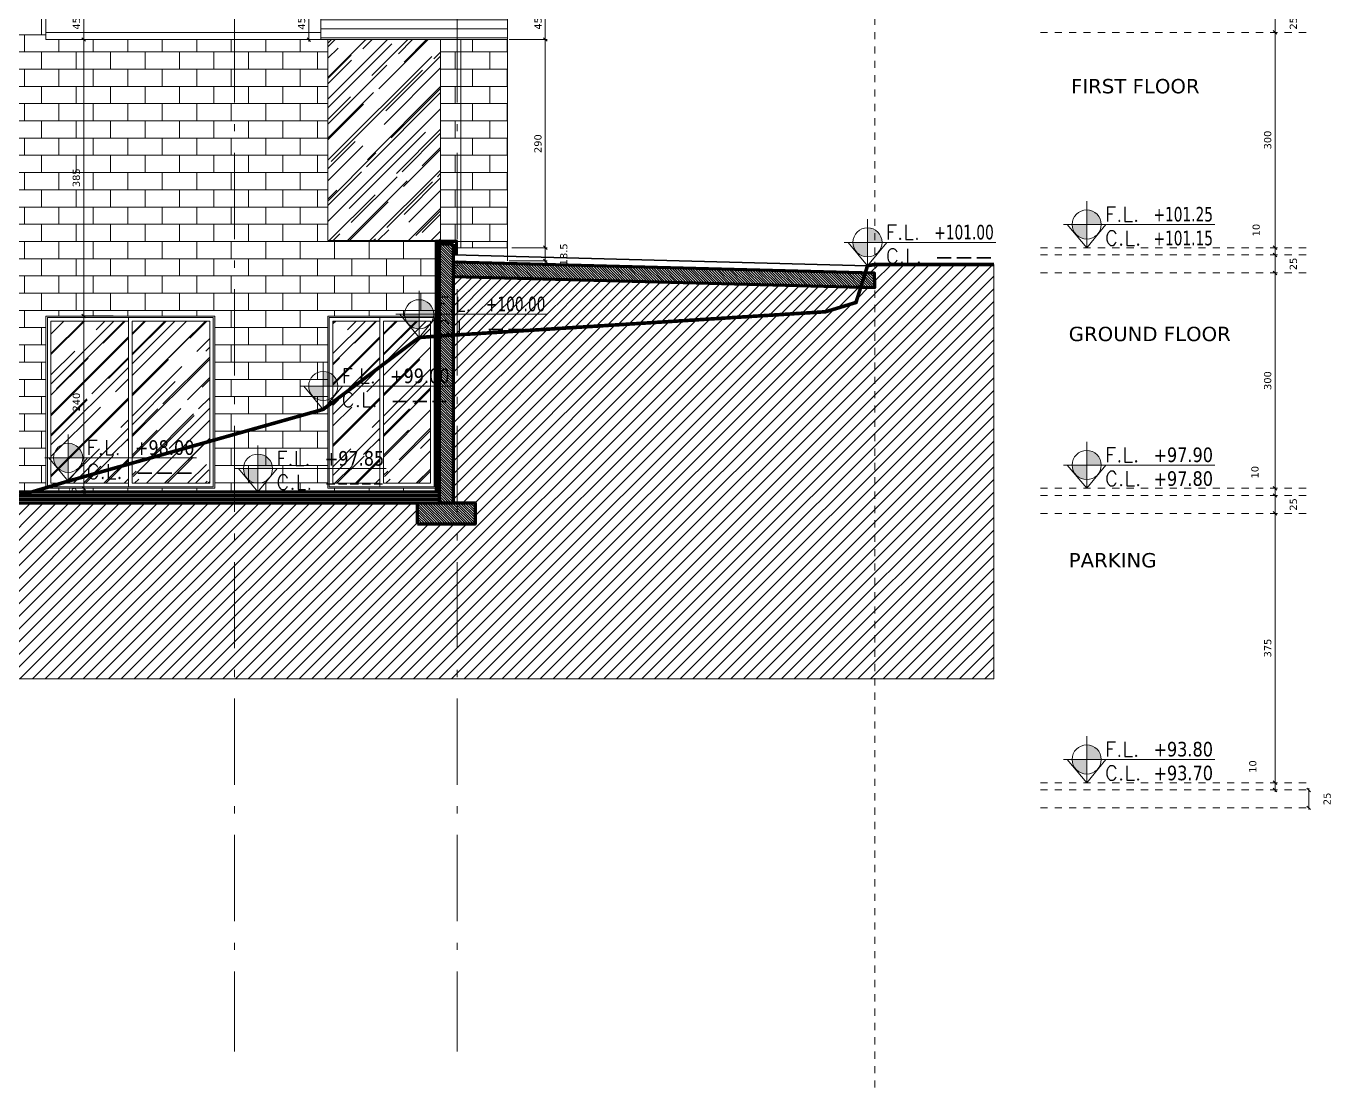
# Model space of a CAD drawing. Header units: inches. Extents: x -48 to 777, y -156 to 510.
# Drawn here: x 439.7 to 457.88, y -6.78 to 8.04 of the extents above; entities that cross this region are included whole.
import ezdxf
from ezdxf.enums import TextEntityAlignment as Align

# ---------------------------------------------------------------- set-up
doc = ezdxf.new("R2010")
doc.units = ezdxf.units.IN
doc.header["$MEASUREMENT"] = 0
for name, pattern in [('ACAD_ISO10W100', [18, 12, -3, 0, -3]), ('HIDDEN', [0.375, 0.25, -0.125]), ('NUHA', [1.45, 0.75, -0.25, 0.2, -0.25])]:
    doc.linetypes.add(name, pattern=pattern)
doc.layers.get('Defpoints').update_dxf_attribs({"lineweight": 5})
for name, color, linetype, lineweight in [('A-AXIS ST', 251, 'ACAD_ISO10W100', 5), ('A-DIM', 9, 'Continuous', 5), ('A-HIDDEN', 254, 'HIDDEN', 5), ('A-PILLARS', 1, 'Continuous', 60), ('A-SIGNS1', 20, 'Continuous', 15), ('A-SIGNS2', 30, 'Continuous', 15), ('A-TEXT', 50, 'Continuous', 15), ('A-WINDOWS', 4, 'Continuous', 20), ('C-STONE', 42, 'Continuous', 30), ('C-TILING', 31, 'Continuous', 30), ('D-STONE', 52, 'Continuous', 20), ('D-WOOD', 32, 'Continuous', 20), ('H-GLASS', 111, 'Continuous', 5), ('H-PILLARS', 61, 'Continuous', 5), ('H-WOOD', 26, 'Continuous', 5)]:
    doc.layers.add(name, color=color, linetype=linetype, lineweight=lineweight)
doc.layers.add('H-STONE', color=7, linetype='Continuous', lineweight=5, true_color=0xc8bd6a)
doc.layers.add('HH-DARK GREY', color=7, linetype='Continuous', lineweight=5, true_color=0x404040)
doc.styles.add('ROMAND', font='verdana.ttf')
doc.styles.add('ROMANS', font='romans__.ttf', dxfattribs={"height": 0.14})
doc.dimstyles.new('M-1.50', dxfattribs={"dimtxt": 0.1, "dimasz": 0.05, "dimexe": 0.025, "dimexo": 0.025, "dimgap": 0.05, "dimtad": 1, "dimlfac": 100, "dimrnd": 0.5, "dimzin": 9, "dimdsep": 46, "dimtxsty": 'ROMAND', "dimblk": 'OBLIQUE', "dimcen": 1, "dimdle": 0.025, "dimclrd": 256, "dimclre": 256, "dimclrt": 2, "dimadec": 0, "dimazin": 0, "dimtfac": 0.666667, "dimtmove": 2, "dimatfit": 3, "dimfxl": 0.04, "dimtolj": 1, "dimtzin": 5, "dimlwd": -1, "dimlwe": -1, "dimarcsym": 0})
pattern_1 = [(45, (-590.89884, 123.87712), (0.25455844, 0.67882251), [4.5, -0.6, 1.5, -0.3]), (45, (-590.72277, 124.2653), (-0.49426764, 0.07000357), [0.9, -0.099, 1.8, -0.225]), (45, (-590.97309, 124.1635), (0.960958116, 1.24521504), [2.4, -0.42, 1.2, -0.3])]
pattern_2 = [(45, (-594.3988, 123.87712), (0.25455844, 0.67882251), [4.5, -0.6, 1.5, -0.3]), (45, (-594.22274, 124.2653), (-0.49426764, 0.07000357), [0.9, -0.099, 1.8, -0.225]), (45, (-594.47305, 124.1635), (0.960958116, 1.24521504), [2.4, -0.42, 1.2, -0.3])]

# ---------------------------------------------------------------- blocks, each defined once
blk = doc.blocks.new('GXFHGCGFCD')
at = {"layer": 'A-SIGNS1', "linetype": 'NUHA'}
h = blk.add_hatch(color=256, dxfattribs=at)
h.paths.add_polyline_path([(90.382, 61.33), (90.382, 61.17), (90.542, 61.17, 0.414214)])
h.paths.add_polyline_path([(90.382, 61.17), (90.222, 61.17, 0.414214), (90.382, 61.01)])
at = {"layer": 'A-SIGNS1'}
for p, q in [((90.382, 60.914), (90.382, 61.426)), ((90.126, 61.17), (91.79, 61.17))]:
    blk.add_line(p, q, dxfattribs=at)
blk.add_circle((90.382, 61.17), 0.16, dxfattribs=at)
blk = doc.blocks.new('DGXFHXFGDFD')
at = {"layer": 'A-SIGNS1'}
blk.add_blockref('GXFHGCGFCD', (0, 0), dxfattribs=at)
at = {"layer": 'A-SIGNS2', "linetype": 'NUHA', "style": 'ROMANS'}
for s, p in [('F.L.', (90.583, 61.203)), ('C.L.', (90.583, 60.941))]:
    blk.add_text(s, height=0.16, dxfattribs=at).set_placement(p)
at = {"layer": 'A-SIGNS2', "style": 'ROMANS', "width": 0.910135, "flags": 4}
for tag, p, p2 in [('NIV.FINI', (91.116, 61.203), (91.79, 61.203)), ('NIV.BETON', (91.116, 60.941), (91.79, 60.941))]:
    blk.add_attdef(tag, text='', height=0.16, dxfattribs=at).set_placement(p, p2, align=Align.FIT)
blk = doc.blocks.new('_Oblique')
at = {"color": 0, "linetype": 'ByBlock', "lineweight": -2}
blk.add_line((-0.5, -0.5), (0.5, 0.5), dxfattribs=at)
blk = doc.blocks.new('*D575')
at = {"layer": 'A-DIM', "transparency": 16777216}
blk.add_line((457.562, -2.872), (457.562, -2.572), dxfattribs=at)
at = {"layer": 'Defpoints', "color": 0, "transparency": 16777216}
for p in [(457.562, -2.597), (457.562, -2.597), (457.562, -2.847)]:
    blk.add_point(p, dxfattribs=at)
at = {"layer": 'A-DIM', "transparency": 16777216, "xscale": 0.05, "yscale": 0.05, "zscale": 0.05}
for p, rotation in [((457.562, -2.597), 90), ((457.562, -2.847), 270)]:
    blk.add_blockref('_Oblique', p, dxfattribs=dict(at, rotation=rotation))
at = {"layer": 'A-DIM', "color": 2, "transparency": 16777216, "insert": (457.818, -2.722), "char_height": 0.1, "attachment_point": 5, "rotation": 90, "style": 'ROMAND'}
blk.add_mtext('\\A1;25', dxfattribs=at)
blk = doc.blocks.new('*D576')
at = {"layer": 'A-DIM', "transparency": 16777216}
blk.add_line((457.092, -2.622), (457.092, -2.472), dxfattribs=at)
at = {"layer": 'Defpoints', "color": 0, "transparency": 16777216}
for p in [(457.092, -2.497), (457.092, -2.497), (457.092, -2.597)]:
    blk.add_point(p, dxfattribs=at)
at = {"layer": 'A-DIM', "transparency": 16777216, "xscale": 0.05, "yscale": 0.05, "zscale": 0.05}
for p, rotation in [((457.092, -2.497), 90), ((457.092, -2.597), 270)]:
    blk.add_blockref('_Oblique', p, dxfattribs=dict(at, rotation=rotation))
at = {"layer": 'A-DIM', "color": 2, "transparency": 16777216, "insert": (456.783, -2.272), "char_height": 0.1, "attachment_point": 5, "rotation": 90, "style": 'ROMAND'}
blk.add_mtext('\\A1;10', dxfattribs=at)
blk = doc.blocks.new('*D577')
at = {"layer": 'A-DIM', "transparency": 16777216}
blk.add_line((457.092, -2.522), (457.092, 1.278), dxfattribs=at)
at = {"layer": 'Defpoints', "color": 0, "transparency": 16777216}
for p in [(457.092, 1.253), (457.092, 1.253), (457.092, -2.497)]:
    blk.add_point(p, dxfattribs=at)
at = {"layer": 'A-DIM', "transparency": 16777216, "xscale": 0.05, "yscale": 0.05, "zscale": 0.05}
for p, rotation in [((457.092, 1.253), 90), ((457.092, -2.497), 270)]:
    blk.add_blockref('_Oblique', p, dxfattribs=dict(at, rotation=rotation))
at = {"layer": 'A-DIM', "color": 2, "transparency": 16777216, "insert": (456.99, -0.622), "char_height": 0.1, "attachment_point": 5, "rotation": 90, "style": 'ROMAND'}
blk.add_mtext('\\A1;375', dxfattribs=at)
blk = doc.blocks.new('*D578')
at = {"layer": 'A-DIM', "transparency": 16777216}
blk.add_line((457.092, 1.228), (457.092, 1.528), dxfattribs=at)
at = {"layer": 'Defpoints', "color": 0, "transparency": 16777216}
for p in [(457.092, 1.503), (457.092, 1.503), (457.092, 1.253)]:
    blk.add_point(p, dxfattribs=at)
at = {"layer": 'A-DIM', "transparency": 16777216, "xscale": 0.05, "yscale": 0.05, "zscale": 0.05}
for p, rotation in [((457.092, 1.503), 90), ((457.092, 1.253), 270)]:
    blk.add_blockref('_Oblique', p, dxfattribs=dict(at, rotation=rotation))
at = {"layer": 'A-DIM', "color": 2, "transparency": 16777216, "insert": (457.348, 1.378), "char_height": 0.1, "attachment_point": 5, "rotation": 90, "style": 'ROMAND'}
blk.add_mtext('\\A1;25', dxfattribs=at)
blk = doc.blocks.new('*D579')
at = {"layer": 'A-DIM', "transparency": 16777216}
blk.add_line((457.092, 1.478), (457.092, 1.628), dxfattribs=at)
at = {"layer": 'Defpoints', "color": 0, "transparency": 16777216}
for p in [(457.092, 1.603), (457.092, 1.603), (457.092, 1.503)]:
    blk.add_point(p, dxfattribs=at)
at = {"layer": 'A-DIM', "transparency": 16777216, "xscale": 0.05, "yscale": 0.05, "zscale": 0.05}
for p, rotation in [((457.092, 1.603), 90), ((457.092, 1.503), 270)]:
    blk.add_blockref('_Oblique', p, dxfattribs=dict(at, rotation=rotation))
at = {"layer": 'A-DIM', "color": 2, "transparency": 16777216, "insert": (456.813, 1.827), "char_height": 0.1, "attachment_point": 5, "rotation": 90, "style": 'ROMAND'}
blk.add_mtext('\\A1;10', dxfattribs=at)
blk = doc.blocks.new('*D580')
at = {"layer": 'A-DIM', "transparency": 16777216}
blk.add_line((457.092, 1.578), (457.092, 4.628), dxfattribs=at)
at = {"layer": 'Defpoints', "color": 0, "transparency": 16777216}
for p in [(457.092, 4.603), (457.092, 4.603), (457.092, 1.603)]:
    blk.add_point(p, dxfattribs=at)
at = {"layer": 'A-DIM', "transparency": 16777216, "xscale": 0.05, "yscale": 0.05, "zscale": 0.05}
for p, rotation in [((457.092, 4.603), 90), ((457.092, 1.603), 270)]:
    blk.add_blockref('_Oblique', p, dxfattribs=dict(at, rotation=rotation))
at = {"layer": 'A-DIM', "color": 2, "transparency": 16777216, "insert": (456.99, 3.103), "char_height": 0.1, "attachment_point": 5, "rotation": 90, "style": 'ROMAND'}
blk.add_mtext('\\A1;300', dxfattribs=at)
blk = doc.blocks.new('*D581')
at = {"layer": 'A-DIM', "transparency": 16777216}
blk.add_line((457.092, 4.578), (457.092, 4.878), dxfattribs=at)
at = {"layer": 'Defpoints', "color": 0, "transparency": 16777216}
for p in [(457.092, 4.853), (457.092, 4.853), (457.092, 4.603)]:
    blk.add_point(p, dxfattribs=at)
at = {"layer": 'A-DIM', "transparency": 16777216, "xscale": 0.05, "yscale": 0.05, "zscale": 0.05}
for p, rotation in [((457.092, 4.853), 90), ((457.092, 4.603), 270)]:
    blk.add_blockref('_Oblique', p, dxfattribs=dict(at, rotation=rotation))
at = {"layer": 'A-DIM', "color": 2, "transparency": 16777216, "insert": (457.348, 4.728), "char_height": 0.1, "attachment_point": 5, "rotation": 90, "style": 'ROMAND'}
blk.add_mtext('\\A1;25', dxfattribs=at)
blk = doc.blocks.new('*D582')
at = {"layer": 'A-DIM', "transparency": 16777216}
blk.add_line((457.092, 4.828), (457.092, 4.978), dxfattribs=at)
at = {"layer": 'Defpoints', "color": 0, "transparency": 16777216}
for p in [(457.092, 4.953), (457.092, 4.953), (457.092, 4.853)]:
    blk.add_point(p, dxfattribs=at)
at = {"layer": 'A-DIM', "transparency": 16777216, "xscale": 0.05, "yscale": 0.05, "zscale": 0.05}
for p, rotation in [((457.092, 4.953), 90), ((457.092, 4.853), 270)]:
    blk.add_blockref('_Oblique', p, dxfattribs=dict(at, rotation=rotation))
at = {"layer": 'A-DIM', "color": 2, "transparency": 16777216, "insert": (456.83, 5.199), "char_height": 0.1, "attachment_point": 5, "rotation": 90, "style": 'ROMAND'}
blk.add_mtext('\\A1;10', dxfattribs=at)
blk = doc.blocks.new('*D583')
at = {"layer": 'A-DIM', "transparency": 16777216}
blk.add_line((457.092, 4.928), (457.092, 7.978), dxfattribs=at)
at = {"layer": 'Defpoints', "color": 0, "transparency": 16777216}
for p in [(457.092, 7.953), (457.092, 7.953), (457.092, 4.953)]:
    blk.add_point(p, dxfattribs=at)
at = {"layer": 'A-DIM', "transparency": 16777216, "xscale": 0.05, "yscale": 0.05, "zscale": 0.05}
for p, rotation in [((457.092, 7.953), 90), ((457.092, 4.953), 270)]:
    blk.add_blockref('_Oblique', p, dxfattribs=dict(at, rotation=rotation))
at = {"layer": 'A-DIM', "color": 2, "transparency": 16777216, "insert": (456.99, 6.453), "char_height": 0.1, "attachment_point": 5, "rotation": 90, "style": 'ROMAND'}
blk.add_mtext('\\A1;300', dxfattribs=at)
blk = doc.blocks.new('*D584')
at = {"layer": 'A-DIM', "transparency": 16777216}
blk.add_line((457.092, 7.928), (457.092, 8.228), dxfattribs=at)
at = {"layer": 'Defpoints', "color": 0, "transparency": 16777216}
for p in [(457.092, 8.203), (457.092, 8.203), (457.092, 7.953)]:
    blk.add_point(p, dxfattribs=at)
at = {"layer": 'A-DIM', "transparency": 16777216, "xscale": 0.05, "yscale": 0.05, "zscale": 0.05}
for p, rotation in [((457.092, 8.203), 90), ((457.092, 7.953), 270)]:
    blk.add_blockref('_Oblique', p, dxfattribs=dict(at, rotation=rotation))
at = {"layer": 'A-DIM', "color": 2, "transparency": 16777216, "insert": (457.348, 8.078), "char_height": 0.1, "attachment_point": 5, "rotation": 90, "style": 'ROMAND'}
blk.add_mtext('\\A1;25', dxfattribs=at)
blk = doc.blocks.new('*D730')
at = {"layer": 'A-DIM', "transparency": 16777216}
for p, q in [((440.729, 8.303), (440.482, 8.303)), ((440.507, 8.328), (440.507, 7.828)), ((440.767, 7.853), (440.482, 7.853))]:
    blk.add_line(p, q, dxfattribs=at)
at = {"layer": 'Defpoints', "color": 0, "transparency": 16777216}
for p in [(440.754, 8.303), (440.507, 7.853), (440.792, 7.853)]:
    blk.add_point(p, dxfattribs=at)
at = {"layer": 'A-DIM', "transparency": 16777216, "xscale": 0.05, "yscale": 0.05, "zscale": 0.05}
for p, rotation in [((440.507, 8.303), 90), ((440.507, 7.853), 270)]:
    blk.add_blockref('_Oblique', p, dxfattribs=dict(at, rotation=rotation))
at = {"layer": 'A-DIM', "color": 2, "transparency": 16777216, "insert": (440.406, 8.078), "char_height": 0.1, "attachment_point": 5, "rotation": 90, "style": 'ROMAND'}
blk.add_mtext('\\A1;45', dxfattribs=at)
blk = doc.blocks.new('*D731')
at = {"layer": 'A-DIM', "transparency": 16777216}
for p, q in [((440.767, 7.853), (440.482, 7.853)), ((440.507, 7.878), (440.507, 3.978)), ((440.918, 4.003), (440.482, 4.003))]:
    blk.add_line(p, q, dxfattribs=at)
at = {"layer": 'Defpoints', "color": 0, "transparency": 16777216}
for p in [(440.792, 7.853), (440.507, 4.003), (440.943, 4.003)]:
    blk.add_point(p, dxfattribs=at)
at = {"layer": 'A-DIM', "transparency": 16777216, "xscale": 0.05, "yscale": 0.05, "zscale": 0.05}
for p, rotation in [((440.507, 7.853), 90), ((440.507, 4.003), 270)]:
    blk.add_blockref('_Oblique', p, dxfattribs=dict(at, rotation=rotation))
at = {"layer": 'A-DIM', "color": 2, "transparency": 16777216, "insert": (440.404, 5.928), "char_height": 0.1, "attachment_point": 5, "rotation": 90, "style": 'ROMAND'}
blk.add_mtext('\\A1;385', dxfattribs=at)
blk = doc.blocks.new('*D732')
at = {"layer": 'A-DIM', "transparency": 16777216}
for p, q in [((440.918, 4.003), (440.482, 4.003)), ((440.507, 4.028), (440.507, 1.578)), ((440.677, 1.603), (440.482, 1.603))]:
    blk.add_line(p, q, dxfattribs=at)
at = {"layer": 'Defpoints', "color": 0, "transparency": 16777216}
for p in [(440.943, 4.003), (440.507, 1.603), (440.702, 1.603)]:
    blk.add_point(p, dxfattribs=at)
at = {"layer": 'A-DIM', "transparency": 16777216, "xscale": 0.05, "yscale": 0.05, "zscale": 0.05}
for p, rotation in [((440.507, 4.003), 90), ((440.507, 1.603), 270)]:
    blk.add_blockref('_Oblique', p, dxfattribs=dict(at, rotation=rotation))
at = {"layer": 'A-DIM', "color": 2, "transparency": 16777216, "insert": (440.405, 2.803), "char_height": 0.1, "attachment_point": 5, "rotation": 90, "style": 'ROMAND'}
blk.add_mtext('\\A1;240', dxfattribs=at)
blk = doc.blocks.new('*D733')
at = {"layer": 'A-DIM', "transparency": 16777216}
for p, q in [((440.507, 1.603), (440.507, 1.653)), ((440.677, 1.603), (440.482, 1.603)), ((440.659, 1.553), (440.482, 1.553)), ((440.507, 1.603), (440.507, 1.553)), ((440.507, 1.553), (440.507, 1.503))]:
    blk.add_line(p, q, dxfattribs=at)
at = {"layer": 'Defpoints', "color": 0, "transparency": 16777216}
for p in [(440.507, 1.553), (440.684, 1.553), (440.702, 1.603)]:
    blk.add_point(p, dxfattribs=at)
at = {"layer": 'A-DIM', "transparency": 16777216, "xscale": 0.05, "yscale": 0.05, "zscale": 0.05}
for p, rotation in [((440.507, 1.603), 270), ((440.507, 1.553), 90)]:
    blk.add_blockref('_Oblique', p, dxfattribs=dict(at, rotation=rotation))
at = {"layer": 'A-DIM', "color": 2, "transparency": 16777216, "insert": (440.356, 1.578), "char_height": 0.1, "attachment_point": 5, "rotation": 90, "style": 'ROMAND'}
blk.add_mtext('\\A1;5', dxfattribs=at)
blk = doc.blocks.new('*D737')
at = {"layer": 'A-DIM', "transparency": 16777216}
for p, q in [((446.43, 8.303), (446.958, 8.303)), ((446.933, 8.328), (446.933, 7.828)), ((446.43, 7.853), (446.958, 7.853))]:
    blk.add_line(p, q, dxfattribs=at)
at = {"layer": 'Defpoints', "color": 0, "transparency": 16777216}
for p in [(446.405, 8.303), (446.405, 7.853), (446.933, 7.853)]:
    blk.add_point(p, dxfattribs=at)
at = {"layer": 'A-DIM', "transparency": 16777216, "xscale": 0.05, "yscale": 0.05, "zscale": 0.05}
for p, rotation in [((446.933, 8.303), 90), ((446.933, 7.853), 270)]:
    blk.add_blockref('_Oblique', p, dxfattribs=dict(at, rotation=rotation))
at = {"layer": 'A-DIM', "color": 2, "transparency": 16777216, "insert": (446.832, 8.078), "char_height": 0.1, "attachment_point": 5, "rotation": 90, "style": 'ROMAND'}
blk.add_mtext('\\A1;45', dxfattribs=at)
blk = doc.blocks.new('*D738')
at = {"layer": 'A-DIM', "transparency": 16777216}
for p, q in [((446.43, 7.853), (446.958, 7.853)), ((446.933, 7.878), (446.933, 4.928)), ((446.468, 4.953), (446.958, 4.953))]:
    blk.add_line(p, q, dxfattribs=at)
at = {"layer": 'Defpoints', "color": 0, "transparency": 16777216}
for p in [(446.405, 7.853), (446.443, 4.953), (446.933, 4.953)]:
    blk.add_point(p, dxfattribs=at)
at = {"layer": 'A-DIM', "transparency": 16777216, "xscale": 0.05, "yscale": 0.05, "zscale": 0.05}
for p, rotation in [((446.933, 7.853), 90), ((446.933, 4.953), 270)]:
    blk.add_blockref('_Oblique', p, dxfattribs=dict(at, rotation=rotation))
at = {"layer": 'A-DIM', "color": 2, "transparency": 16777216, "insert": (446.831, 6.403), "char_height": 0.1, "attachment_point": 5, "rotation": 90, "style": 'ROMAND'}
blk.add_mtext('\\A1;290', dxfattribs=at)
blk = doc.blocks.new('*D739')
at = {"layer": 'A-DIM', "transparency": 16777216}
for p, q in [((446.468, 4.953), (446.958, 4.953)), ((446.933, 4.978), (446.933, 4.744)), ((446.43, 4.769), (446.958, 4.769))]:
    blk.add_line(p, q, dxfattribs=at)
at = {"layer": 'Defpoints', "color": 0, "transparency": 16777216}
for p in [(446.443, 4.953), (446.405, 4.769), (446.933, 4.769)]:
    blk.add_point(p, dxfattribs=at)
at = {"layer": 'A-DIM', "transparency": 16777216, "xscale": 0.05, "yscale": 0.05, "zscale": 0.05}
for p, rotation in [((446.933, 4.953), 90), ((446.933, 4.769), 270)]:
    blk.add_blockref('_Oblique', p, dxfattribs=dict(at, rotation=rotation))
at = {"layer": 'A-DIM', "color": 2, "transparency": 16777216, "insert": (447.19, 4.861), "char_height": 0.1, "attachment_point": 5, "rotation": 90, "style": 'ROMAND'}
blk.add_mtext('\\A1;18.5', dxfattribs=at)
blk = doc.blocks.new('*D740')
at = {"layer": 'A-DIM', "transparency": 16777216}
for p, q in [((443.781, 8.303), (443.616, 8.303)), ((443.641, 7.827), (443.641, 8.328)), ((443.781, 7.852), (443.616, 7.852))]:
    blk.add_line(p, q, dxfattribs=at)
at = {"layer": 'Defpoints', "color": 0, "transparency": 16777216}
for p in [(443.641, 8.303), (443.806, 8.303), (443.806, 7.852)]:
    blk.add_point(p, dxfattribs=at)
at = {"layer": 'A-DIM', "transparency": 16777216, "xscale": 0.05, "yscale": 0.05, "zscale": 0.05}
for p, rotation in [((443.641, 8.303), 90), ((443.641, 7.852), 270)]:
    blk.add_blockref('_Oblique', p, dxfattribs=dict(at, rotation=rotation))
at = {"layer": 'A-DIM', "color": 2, "transparency": 16777216, "insert": (443.54, 8.077), "char_height": 0.1, "attachment_point": 5, "rotation": 90, "style": 'ROMAND'}
blk.add_mtext('\\A1;45', dxfattribs=at)

msp = doc.modelspace()

# ---------------------------------------------------------------- hatches: boundary and pattern name
at = {"layer": 'H-GLASS'}
h = msp.add_hatch(dxfattribs=at)
h.set_pattern_fill('AR-RROOF', color=256, scale=0.3, angle=45)
h.set_pattern_definition([(45, (338.22055, 176.1393), (0.25455844, 0.6788225), [4.5, -0.6, 1.5, -0.3]), (45, (338.39662, 176.5275), (-0.49426764, 0.0700036), [0.9, -0.099, 1.8, -0.225]), (45, (338.1463, 176.4257), (0.96095812, 1.24521504), [2.4, -0.42, 1.2, -0.3])])
h.paths.add_polyline_path([(445.47539, 7.85252), (443.9055, 7.85252), (443.9055, 5.05252), (445.40539, 5.05252), (445.40539, 5.05252), (445.47539, 5.05252)])
h = msp.add_hatch(dxfattribs=at)
h.set_pattern_fill('AR-RROOF', color=256, scale=0.3, angle=45)
h.set_pattern_definition(pattern_2)
h.paths.add_polyline_path([(441.13047, 3.93252), (440.05047, 3.93252), (440.05047, 1.67254), (441.13047, 1.67254)])
h = msp.add_hatch(dxfattribs=at)
h.set_pattern_fill('AR-RROOF', color=256, scale=0.3, angle=45)
h.set_pattern_definition(pattern_2)
h.paths.add_polyline_path([(442.26047, 3.93252), (441.18047, 3.93252), (441.18047, 1.67254), (442.26047, 1.67254)])
h = msp.add_hatch(dxfattribs=at)
h.set_pattern_fill('AR-RROOF', color=256, scale=0.3, angle=45)
h.set_pattern_definition(pattern_1)
h.paths.add_polyline_path([(443.9755, 1.67252), (444.63044, 1.67252), (444.63044, 3.93252), (443.9755, 3.93252)])
h = msp.add_hatch(dxfattribs=at)
h.set_pattern_fill('AR-RROOF', color=256, scale=0.3, angle=45)
h.set_pattern_definition(pattern_1)
h.paths.add_polyline_path([(445.33539, 3.93252), (444.68044, 3.93252), (444.68044, 1.67252), (445.33539, 1.67252)])
at = {"layer": 'H-PILLARS'}
h = msp.add_hatch(dxfattribs=at)
h.set_pattern_fill('ANSI31', color=256, scale=0.2, angle=90)
h.set_pattern_definition([(135, (-99.355768, 0), (-0.0176776695, -0.0176776695), [])])
h.paths.add_polyline_path([(445.65536, 5.00255), (445.45536, 5.00255), (445.45536, 1.40252), (445.65536, 1.40252)])
h = msp.add_hatch(dxfattribs=at)
h.set_pattern_fill('ANSI31', color=256, scale=0.2, angle=90)
h.paths.add_polyline_path([(445.65536, 4.75191), (445.65536, 4.55068), (451.51858, 4.40062), (451.5155, 4.60077)])
h = msp.add_hatch(dxfattribs=at)
h.set_pattern_fill('ANSI31', color=256, scale=0.2, angle=90)
h.set_pattern_definition([(135, (-150.545194, 5.240604), (-0.0176776695, -0.0176776695), [])])
h.paths.add_polyline_path([(445.15536, 1.10252), (445.15536, 1.40252), (445.95536, 1.40252), (445.95536, 1.10252)])
at = {"layer": 'H-STONE'}
h = msp.add_hatch(dxfattribs=at)
h.set_pattern_fill('AR-B816', color=256, scale=0.03)
h.paths.add_polyline_path([(443.9055, 7.85252), (443.80555, 7.85252), (443.80555, 7.85205), (439.98047, 7.85205), (439.98047, 7.95205), (439.98047, 12.95252), (438.30555, 12.95252), (438.30555, 1.55252), (445.40539, 1.55252), (445.40539, 1.60252), (443.9055, 1.60252), (443.9055, 4.00252), (445.40539, 4.00252), (445.40539, 5.03252), (445.40539, 5.05252), (443.9055, 5.05252)])
h.paths.add_polyline_path([(442.33047, 4.00252), (442.33047, 1.60254), (439.98047, 1.60254), (439.98047, 4.00252)], flags=16)
h.paths.add_polyline_path([(442.31047, 3.98252), (442.31047, 1.62254), (441.13047, 1.62254), (440.00047, 1.62254), (440.00047, 3.98252), (441.13047, 3.98252)], flags=0)
h.paths.add_polyline_path([(442.31047, 3.98252), (442.31047, 1.62254), (440.00047, 1.62254), (440.00047, 3.98252)], flags=0)
h.paths.add_polyline_path([(442.26047, 3.93252), (442.26047, 1.67254), (441.18047, 1.67254), (441.18047, 3.93252)], flags=0)
h = msp.add_hatch(dxfattribs=at)
h.set_pattern_fill('AR-B816', color=256, scale=0.03)
h.paths.add_polyline_path([(445.75539, 7.85252), (445.47539, 7.85252), (445.47539, 5.05252), (445.70533, 5.05252), (445.70533, 5.03252), (445.70533, 4.95252), (445.75539, 4.95252)])
h = msp.add_hatch(dxfattribs=at)
h.set_pattern_fill('AR-B816', color=256, scale=0.03)
h.paths.add_polyline_path([(446.40539, 7.85252), (445.75539, 7.85252), (445.75539, 4.95252), (446.40539, 4.95252)])
at = {"layer": 'H-WOOD'}
h = msp.add_hatch(dxfattribs=at)
h.set_pattern_fill('ANSI31', color=256, angle=135)
h.paths.add_polyline_path([(446.40539, 8.30252), (443.80555, 8.30252), (443.80555, 7.85252), (446.40539, 7.85252)])
at = {"layer": 'HH-DARK GREY'}
h = msp.add_hatch(dxfattribs=at)
h.set_pattern_fill('ANSI31', color=256)
h.set_pattern_definition([(45, (0, 96.73333), (-0.088388348, 0.088388348), [])])
h.paths.add_polyline_path([(453.17856, 4.71953), (451.51765, 4.71953), (451.41861, 4.70331), (451.38757, 4.60407), (451.5155, 4.60077), (451.51858, 4.40062), (451.32549, 4.40556), (451.25836, 4.19093), (450.83683, 4.06182), (445.65536, 3.73661), (445.65536, 1.40252), (445.95536, 1.40252), (445.95536, 1.10252), (445.15536, 1.10252), (445.15536, 1.40252), (439.28106, 1.40252), (436.92636, 0.70252), (427.9038, -0.24995), (427.9038, -0.80247), (428.2038, -0.80247), (428.2038, -1.10247), (427.7038, -1.10247), (427.7038, -0.80247), (427.7038, -0.44748), (426.58956, -0.44748), (421.69371, -1.29748), (416.5538, -2.01609), (416.5538, -3.68978), (416.8538, -3.68978), (416.8538, -3.98978), (416.3538, -3.98978), (416.3538, -3.68978), (410.0811, -4.16147), (409.89214, -4.16147), (409.89214, -3.64071), (409.01763, -3.88803), (409.01763, -4.80931), (432.0065, -4.80931), (432.0065, -1.05206), (453.17856, -1.05206)])
h = msp.add_hatch(dxfattribs=at)
h.set_pattern_fill('ANSI31', color=256, scale=0.8, angle=180)
h.paths.add_polyline_path([(445.65536, 4.55068), (445.65536, 3.73661), (450.83683, 4.06182), (451.25836, 4.19093), (451.32549, 4.40062)])

# ---------------------------------------------------------------- linework, layer by layer
at = {"layer": 'A-AXIS ST', "ltscale": 0.1}
for p, q in [((442.60539, 19.57485), (442.60539, -6.24262)), ((445.70525, 19.57485), (445.70525, -6.24262))]:
    msp.add_line(p, q, dxfattribs=at)
at = {"layer": 'A-HIDDEN', "ltscale": 0.4}
for p, q in [((451.51858, 18.15725), (451.51858, -6.77526)), ((453.82534, 7.95252), (457.56182, 7.95252)), ((453.82534, 4.95252), (457.56182, 4.95252)), ((453.82534, 4.85252), (457.56182, 4.85252)), ((453.82534, 4.60252), (457.56182, 4.60252)), ((453.82534, 1.60252), (457.56182, 1.60252)), ((453.82534, 1.50252), (457.56182, 1.50252)), ((453.82534, 1.25252), (457.56182, 1.25252)), ((453.82534, -2.49748), (457.56182, -2.49748)), ((453.82534, -2.59748), (457.56182, -2.59748)), ((453.82534, -2.84748), (457.56182, -2.84748))]:
    msp.add_line(p, q, dxfattribs=at)
at = {"layer": 'A-HIDDEN', "const_width": 0.05}
msp.add_lwpolyline([(445.42538, 3.72218), (445.17596, 3.70252), (443.84124, 2.70252), (440.29023, 1.70252), (439.78564, 1.55252)], dxfattribs=at)
at = {"layer": 'A-PILLARS'}
for p, q in [((427.9038, 1.55252), (445.45536, 1.55252)), ((427.9038, 1.50252), (445.45536, 1.50252)), ((427.9038, 1.45252), (445.45536, 1.45252)), ((427.9038, 1.40252), (445.45536, 1.40252))]:
    msp.add_line(p, q, dxfattribs=at)
for points in [[(445.65536, 5.00255), (445.45536, 5.00255), (445.45536, 1.40252), (445.65536, 1.40252)], [(445.65536, 4.75191), (445.65536, 4.55068), (451.51858, 4.40062), (451.5155, 4.60077)], [(445.15536, 1.10252), (445.15536, 1.40252), (445.95536, 1.40252), (445.95536, 1.10252)]]:
    msp.add_lwpolyline(points, close=True, dxfattribs=at)
at = {"layer": 'A-PILLARS', "const_width": 0.05}
for points in [[(453.17856, 4.71953), (451.51765, 4.71953), (451.41861, 4.70331), (451.25836, 4.19093), (450.83683, 4.06182), (445.42538, 3.72218)], [(439.78564, 1.55252), (436.92636, 0.70252), (427.45353, -0.29748), (421.69371, -1.29748), (416.30382, -2.05104)]]:
    msp.add_lwpolyline(points, dxfattribs=at)
at = {"layer": 'A-SIGNS1'}
for points in [[(454.73823, 5.27692), (454.47033, 4.95252), (454.20033, 5.27692)], [(451.68651, 5.02772), (451.41861, 4.70331), (451.1486, 5.02772)], [(445.44386, 4.02692), (445.17596, 3.70252), (444.90596, 4.02692)], [(444.10914, 3.02692), (443.84124, 2.70252), (443.57124, 3.02692)], [(440.55812, 2.02692), (440.29022, 1.70252), (440.02022, 2.02692)], [(443.20015, 1.87692), (442.93225, 1.55252), (442.66224, 1.87692)], [(454.73823, 1.92692), (454.47033, 1.60252), (454.20033, 1.92692)], [(454.73823, -2.17308), (454.47033, -2.49748), (454.20033, -2.17308)]]:
    msp.add_lwpolyline(points, dxfattribs=at)
at = {"layer": 'A-WINDOWS'}
msp.add_line((445.47539, 7.85252), (445.47539, 5.05252), dxfattribs=at)
for points in [[(440.00047, 3.98252), (442.31047, 3.98252), (442.31047, 1.62254), (440.00047, 1.62254)], [(440.05047, 3.93252), (441.13047, 3.93252), (441.13047, 3.98252), (440.00047, 3.98252), (440.00047, 1.62254), (441.13047, 1.62254), (441.13047, 1.67254), (440.05047, 1.67254)], [(442.31047, 1.62254), (441.13047, 1.62254), (441.13047, 3.98252), (442.31047, 3.98252)], [(442.26047, 1.67254), (441.18047, 1.67254), (441.18047, 3.93252), (442.26047, 3.93252)], [(443.9255, 3.98252), (445.38539, 3.98252), (445.38539, 1.62252), (443.9255, 1.62252)], [(443.9755, 3.93252), (444.63044, 3.93252), (444.63044, 3.98252), (443.9255, 3.98252), (443.9255, 1.62252), (444.63044, 1.62252), (444.63044, 1.67252), (443.9755, 1.67252)], [(445.38539, 1.62252), (444.63044, 1.62252), (444.63044, 3.98252), (445.38539, 3.98252)], [(445.33539, 1.67252), (444.68044, 1.67252), (444.68044, 3.93252), (445.33539, 3.93252)]]:
    msp.add_lwpolyline(points, close=True, dxfattribs=at)
at = {"layer": 'C-STONE'}
for points in [[(445.70533, 5.03252), (445.40539, 5.03252), (445.40539, 5.05252), (445.70533, 5.05252)], [(445.40539, 1.55252), (445.42538, 1.55252), (445.42538, 5.03252), (445.40539, 5.03252)]]:
    msp.add_lwpolyline(points, close=True, dxfattribs=at)
msp.add_lwpolyline([(445.68533, 4.84919), (445.68533, 5.03252), (445.70533, 5.03252), (445.70533, 4.84698)], dxfattribs=at)
at = {"layer": 'C-TILING'}
msp.add_lwpolyline([(445.65536, 4.85252), (451.41861, 4.70331)], dxfattribs=at)
at = {"layer": 'D-STONE'}
for p, q in [((443.9055, 7.85252), (443.9055, 5.05252)), ((445.75539, 7.85252), (445.75539, 4.95252)), ((446.40539, 7.85252), (446.40539, 4.76937)), ((443.9055, 5.05252), (445.40539, 5.05252))]:
    msp.add_line(p, q, dxfattribs=at)
msp.add_lwpolyline([(445.65536, 4.95252), (446.40539, 4.95252)], dxfattribs=at)
at = {"layer": 'D-WOOD'}
msp.add_line((439.98047, 7.85252), (439.98047, 12.95252), dxfattribs=at)
for points in [[(446.40539, 8.30252), (443.80555, 8.30252), (443.80555, 7.85252), (446.40539, 7.85252)], [(439.98047, 7.95205), (443.80555, 7.95205), (443.80555, 7.85205), (439.98047, 7.85205)]]:
    msp.add_lwpolyline(points, close=True, dxfattribs=at)
for points in [[(439.98047, 7.85252), (443.80555, 7.85252)], [(445.65277, 4.75255), (451.51858, 4.60069)], [(439.98047, 1.60254), (439.98047, 4.00252), (442.33047, 4.00252), (442.33047, 1.60254), (439.98047, 1.60254)], [(443.9055, 1.60252), (443.9055, 4.00252), (445.40539, 4.00252), (445.40539, 1.60252), (443.9055, 1.60252)]]:
    msp.add_lwpolyline(points, dxfattribs=at)
at = {"layer": 'HH-DARK GREY'}
msp.add_lwpolyline([(409.01763, -3.88803), (409.01763, -4.80931), (432.0065, -4.80931), (432.0065, -1.05206), (453.17856, -1.05206), (453.17856, 4.71953)], dxfattribs=at)

# ---------------------------------------------------------------- block references
at = {"layer": 'A-SIGNS1'}
ref = msp.add_blockref('DGXFHXFGDFD', (339.93843, -72.23784), dxfattribs=dict(at, xscale=1.267200000000003, yscale=1.267200000000003, zscale=1.267200000000003))
ref.add_attrib('NIV.FINI', '+101.25', dxfattribs={"layer": 'A-SIGNS2', "height": 0.202752, "style": 'ROMAND', "width": 0.680836}).set_placement((455.40045, 5.31877), (456.22842, 5.31877), align=Align.FIT)
ref.add_attrib('NIV.BETON', '+101.15', dxfattribs={"layer": 'A-SIGNS2', "height": 0.202752, "style": 'ROMAND', "width": 0.680836}).set_placement((455.40045, 4.98701), (456.22842, 4.98701), align=Align.FIT)
ref = msp.add_blockref('DGXFHXFGDFD', (336.8867, -72.48705), dxfattribs=dict(at, xscale=1.267200000000003, yscale=1.267200000000003, zscale=1.267200000000003))
ref.add_attrib('NIV.FINI', '+101.00', dxfattribs={"layer": 'A-SIGNS2', "height": 0.202752, "style": 'ROMAND', "width": 0.680836}).set_placement((452.34872, 5.06957), (453.17669, 5.06957), align=Align.FIT)
ref.add_attrib('NIV.BETON', '---', dxfattribs={"layer": 'A-SIGNS2', "height": 0.202752, "style": 'ROMAND', "width": 2.179409}).set_placement((452.34872, 4.7378), (453.17669, 4.7378), align=Align.FIT)
ref = msp.add_blockref('DGXFHXFGDFD', (330.64406, -73.48784), dxfattribs=dict(at, xscale=1.267200000000003, yscale=1.267200000000003, zscale=1.267200000000003))
ref.add_attrib('NIV.FINI', '+100.00', dxfattribs={"layer": 'A-SIGNS2', "height": 0.202752, "style": 'ROMAND', "width": 0.680836}).set_placement((446.10608, 4.06877), (446.93405, 4.06877), align=Align.FIT)
ref.add_attrib('NIV.BETON', '---', dxfattribs={"layer": 'A-SIGNS2', "height": 0.202752, "style": 'ROMAND', "width": 2.179409}).set_placement((446.10608, 3.73701), (446.93405, 3.73701), align=Align.FIT)
ref = msp.add_blockref('DGXFHXFGDFD', (329.30934, -74.48784), dxfattribs=dict(at, xscale=1.267200000000003, yscale=1.267200000000003, zscale=1.267200000000003))
ref.add_attrib('NIV.FINI', '+99.00', dxfattribs={"layer": 'A-SIGNS2', "height": 0.202752, "style": 'ROMAND', "width": 0.797031}).set_placement((444.77136, 3.06877), (445.59933, 3.06877), align=Align.FIT)
ref.add_attrib('NIV.BETON', '---', dxfattribs={"layer": 'A-SIGNS2', "height": 0.202752, "style": 'ROMAND', "width": 2.179409}).set_placement((444.77136, 2.73701), (445.59933, 2.73701), align=Align.FIT)
ref = msp.add_blockref('DGXFHXFGDFD', (325.75832, -75.48784), dxfattribs=dict(at, xscale=1.267200000000003, yscale=1.267200000000003, zscale=1.267200000000003))
ref.add_attrib('NIV.FINI', '+98.00', dxfattribs={"layer": 'A-SIGNS2', "height": 0.202752, "style": 'ROMAND', "width": 0.797031}).set_placement((441.22034, 2.06877), (442.04831, 2.06877), align=Align.FIT)
ref.add_attrib('NIV.BETON', '---', dxfattribs={"layer": 'A-SIGNS2', "height": 0.202752, "style": 'ROMAND', "width": 2.179409}).set_placement((441.22034, 1.73701), (442.04831, 1.73701), align=Align.FIT)
ref = msp.add_blockref('DGXFHXFGDFD', (328.40035, -75.63784), dxfattribs=dict(at, xscale=1.267200000000003, yscale=1.267200000000003, zscale=1.267200000000003))
ref.add_attrib('NIV.FINI', '+97.85', dxfattribs={"layer": 'A-SIGNS2', "height": 0.202752, "style": 'ROMAND', "width": 0.797031}).set_placement((443.86236, 1.91877), (444.69033, 1.91877), align=Align.FIT)
ref.add_attrib('NIV.BETON', '-----', dxfattribs={"layer": 'A-SIGNS2', "height": 0.202752, "style": 'ROMAND', "width": 1.307645}).set_placement((443.86236, 1.58701), (444.69033, 1.58701), align=Align.FIT)
ref = msp.add_blockref('DGXFHXFGDFD', (339.93843, -75.58784), dxfattribs=dict(at, xscale=1.267200000000003, yscale=1.267200000000003, zscale=1.267200000000003))
ref.add_attrib('NIV.FINI', '+97.90', dxfattribs={"layer": 'A-SIGNS2', "height": 0.202752, "style": 'ROMAND', "width": 0.797031}).set_placement((455.40045, 1.96877), (456.22842, 1.96877), align=Align.FIT)
ref.add_attrib('NIV.BETON', '+97.80', dxfattribs={"layer": 'A-SIGNS2', "height": 0.202752, "style": 'ROMAND', "width": 0.797031}).set_placement((455.40045, 1.63701), (456.22842, 1.63701), align=Align.FIT)
ref = msp.add_blockref('DGXFHXFGDFD', (339.93843, -79.68784), dxfattribs=dict(at, xscale=1.267200000000003, yscale=1.267200000000003, zscale=1.267200000000003))
ref.add_attrib('NIV.FINI', '+93.80', dxfattribs={"layer": 'A-SIGNS2', "height": 0.202752, "style": 'ROMAND', "width": 0.797031}).set_placement((455.40045, -2.13123), (456.22842, -2.13123), align=Align.FIT)
ref.add_attrib('NIV.BETON', '+93.70', dxfattribs={"layer": 'A-SIGNS2', "height": 0.202752, "style": 'ROMAND', "width": 0.797031}).set_placement((455.40045, -2.46299), (456.22842, -2.46299), align=Align.FIT)

# ---------------------------------------------------------------- texts
at = {"layer": 'A-TEXT', "char_height": 0.2, "width": 3.1472551, "attachment_point": 1, "style": 'ROMAND'}
for s, insert in [('FIRST FLOOR', (454.25107, 7.30348)), ('GROUND FLOOR', (454.21975, 3.85258)), ('PARKING', (454.21975, 0.70132))]:
    msp.add_mtext(s, dxfattribs=dict(at, insert=insert))

# ---------------------------------------------------------------- dimensions: what is measured, and where the dimension line sits
at = {"layer": 'A-DIM'}
for base, p1, p2, picture, middle in [((440.50675, 7.85252), (440.75381, 8.30252), (440.79223, 7.85252), '*D730', (440.4057, 8.07752)), ((443.64079, 8.30252), (443.80555, 7.85205), (443.80555, 8.30252), '*D740', (443.53975, 8.07728)), ((446.93289, 7.85252), (446.40539, 8.30252), (446.40539, 7.85252), '*D737', (446.83185, 8.07752)), ((457.09181, 8.20252), (457.09181, 7.95252), (457.09181, 8.20252), '*D584', (457.34806, 8.07752)), ((440.50675, 4.00252), (440.79223, 7.85252), (440.94267, 4.00252), '*D731', (440.40446, 5.92752)), ((446.932892, 4.953269), (446.405388, 7.852518), (446.442647, 4.953269), '*D738', (446.83081, 6.402893)), ((457.09181, 7.95252), (457.09181, 4.95252), (457.09181, 7.95252), '*D583', (456.98973, 6.45252)), ((446.93289, 4.76937), (446.44265, 4.95327), (446.40539, 4.76937), '*D739', (447.18974, 4.86132)), ((457.09181, 4.85252), (457.09181, 4.60252), (457.09181, 4.85252), '*D581', (457.34806, 4.72752)), ((457.09181, 4.60252), (457.09181, 1.60252), (457.09181, 4.60252), '*D580', (456.98973, 3.10252)), ((440.50675, 1.60254), (440.94267, 4.00252), (440.70229, 1.60254), '*D732', (440.40466, 2.80253)), ((440.50675, 1.55252), (440.70229, 1.60254), (440.68418, 1.55252), '*D733', (440.3557, 1.57753)), ((457.09181, 1.50252), (457.09181, 1.25252), (457.09181, 1.50252), '*D578', (457.34806, 1.37752)), ((457.09181, 1.25252), (457.09181, -2.49748), (457.09181, 1.25252), '*D577', (456.98973, -0.62248)), ((457.56182, -2.59748), (457.56182, -2.84748), (457.56182, -2.59748), '*D575', (457.81807, -2.72248))]:
    dim = msp.add_linear_dim(base=base, p1=p1, p2=p2, angle=90, dimstyle='M-1.50', dxfattribs=at)
    dim.commit()
    dim.dimension.update_dxf_attribs({"geometry": picture, "text_midpoint": middle})
for base, p1, p2, picture, middle in [((457.09181, 4.95252), (457.09181, 4.85252), (457.09181, 4.95252), '*D582', (456.83022, 5.1988)), ((457.09181, 1.60252), (457.09181, 1.50252), (457.09181, 1.60252), '*D579', (456.81274, 1.82711)), ((457.09181, -2.49748), (457.09181, -2.59748), (457.09181, -2.49748), '*D576', (456.78315, -2.27174))]:
    dim = msp.add_linear_dim(base=base, p1=p1, p2=p2, angle=90, dimstyle='M-1.50', dxfattribs=at)
    dim.commit()
    dim.dimension.update_dxf_attribs({"geometry": picture, "text_midpoint": middle, "dimtype": 160})

doc.saveas('drawing.dxf')
